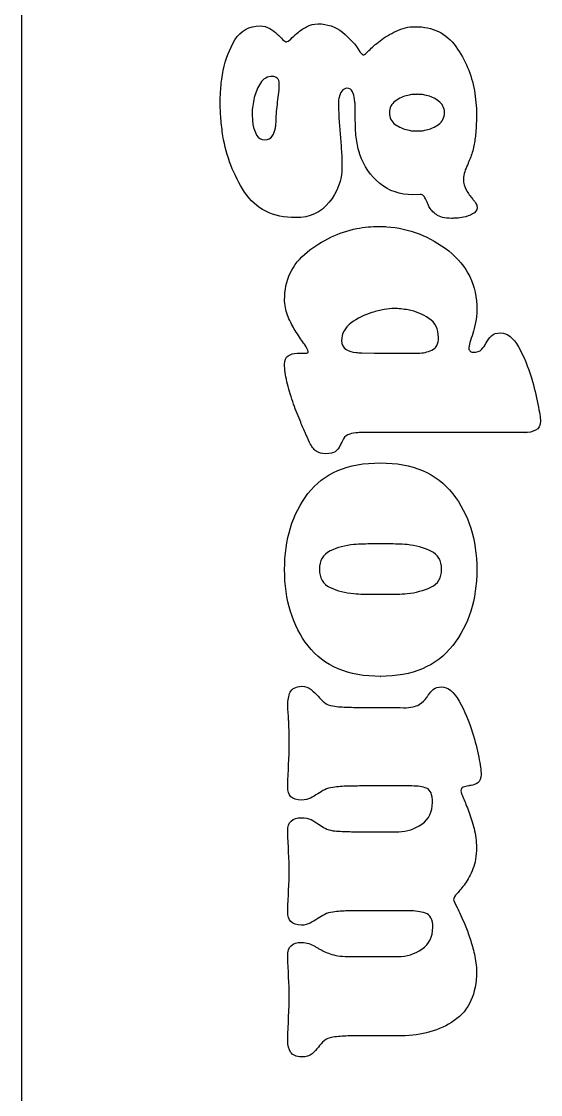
# Model space of a CAD drawing. Extents: x 0 to 771, y 958 to 1701.
# Drawn here: x 674.8 to 708.8, y 1578.4 to 1648.8 of the extents above; entities that cross this region are included whole.
import ezdxf

# ---------------------------------------------------------------- set-up
doc = ezdxf.new("R2010")
doc.units = 0
doc.layers.add('H0114_Printing', color=7, linetype='CONTINUOUS')

msp = doc.modelspace()

# ---------------------------------------------------------------- linework, layer by layer
at = {"layer": 'H0114_Printing', "color": 1}
msp.add_lwpolyline([(674.770683, 1672.188058), (674.770683, 1539.047062)], dxfattribs=at)
at = {"layer": 'H0114_Printing', "color": 4}
for points in [[(691.556783, 1645.062059)], [(694.965783, 1636.928059)]]:
    msp.add_lwpolyline(points, close=True, dxfattribs=at)
for points in [[(700.730782, 1644.011059), (700.753782, 1644.011059)], [(696.663783, 1642.659059), (696.663783, 1643.179059), (696.663783, 1643.410059)], [(700.938782, 1637.448059), (700.453782, 1637.425059)], [(698.235083, 1635.344959), (698.478083, 1635.344959)], [(692.042083, 1630.387959), (692.042083, 1630.514959)], [(705.260082, 1627.695959), (705.283082, 1627.718959)], [(692.874083, 1627.025959), (693.405083, 1627.025959), (693.428083, 1627.025959)], [(697.103083, 1627.048959), (697.934083, 1627.025959), (700.361082, 1627.025959)], [(700.361082, 1627.025959), (700.569082, 1627.025959), (700.800082, 1627.025959)], [(707.825082, 1621.826959), (698.120083, 1621.826959), (697.033083, 1621.826959)], [(707.802082, 1621.826959), (707.825082, 1621.826959)], [(698.882483, 1614.52456), (697.796483, 1614.52456)], [(697.773483, 1611.22056), (698.350483, 1611.22056), (698.905483, 1611.22056)], [(698.327483, 1605.83556), (698.350483, 1605.83556)], [(697.195583, 1603.80266), (697.218583, 1603.80266)], [(697.218583, 1603.80266), (699.621583, 1603.80266), (699.852583, 1603.77966)], [(692.342583, 1601.35266), (692.342583, 1601.99966)], [(700.384582, 1598.64966), (700.107582, 1598.64966), (697.218583, 1598.64966)], [(704.289582, 1598.67266), (704.196582, 1598.67266)], [(697.195583, 1595.64566), (699.483583, 1595.64566), (699.529583, 1595.64566)], [(700.222582, 1590.46866), (700.130582, 1590.46866), (700.037582, 1590.46866), (699.875583, 1590.46866), (699.713583, 1590.46866), (697.218583, 1590.46866)], [(696.386583, 1587.46466), (699.483583, 1587.46466)], [(699.713583, 1582.26566), (697.218583, 1582.26566)]]:
    msp.add_lwpolyline(points, dxfattribs=at)
for points in [[(688.783783, 1647.581059), (689.153783, 1648.190059), (689.708783, 1648.494059), (690.447783, 1648.494059)], [(690.447783, 1648.494059), (690.678783, 1648.494059), (690.886783, 1648.440059), (691.071783, 1648.332059)], [(691.071783, 1648.332059), (691.256783, 1648.224059), (691.418783, 1648.101059), (691.556783, 1647.962059)], [(692.873783, 1648.032059), (693.058783, 1648.186059), (693.262783, 1648.325059), (693.486783, 1648.448059)], [(693.486783, 1648.448059), (693.709783, 1648.571059), (693.959783, 1648.633059), (694.237783, 1648.633059)], [(694.237783, 1648.633059), (694.838783, 1648.633059), (695.372783, 1648.448059), (695.842783, 1648.078059)], [(699.367783, 1648.159059), (699.767783, 1648.352059), (700.183782, 1648.448059), (700.615782, 1648.448059)], [(700.615782, 1648.448059), (701.770782, 1648.448059), (702.660782, 1648.013059), (703.284782, 1647.142059)], [(688.020783, 1645.582059), (688.159783, 1646.307059), (688.413783, 1646.972059), (688.783783, 1647.581059)], [(691.556783, 1647.962059), (691.695783, 1647.839059), (691.814783, 1647.724059), (691.914783, 1647.615059)], [(691.914783, 1647.615059), (692.014783, 1647.508059), (692.096783, 1647.454059), (692.157783, 1647.454059)], [(692.157783, 1647.454059), (692.234783, 1647.454059), (692.330783, 1647.516059), (692.445783, 1647.639059)], [(692.445783, 1647.639059), (692.561783, 1647.762059), (692.703783, 1647.893059), (692.873783, 1648.032059)], [(695.842783, 1648.078059), (696.312783, 1647.708059), (696.694783, 1647.284059), (696.987783, 1646.807059)], [(697.576783, 1646.888059), (697.769783, 1647.081059), (698.011783, 1647.292059), (698.304783, 1647.523059)], [(698.304783, 1647.523059), (698.612783, 1647.754059), (698.966783, 1647.966059), (699.367783, 1648.159059)], [(696.987783, 1646.807059), (696.987783, 1646.792059), (696.990783, 1646.780059), (696.998783, 1646.772059)], [(697.241783, 1646.599059), (697.271783, 1646.599059), (697.383783, 1646.695059), (697.576783, 1646.888059)], [(703.284782, 1647.142059), (703.907782, 1646.272059), (704.312782, 1645.313059), (704.497782, 1644.265059)], [(696.998783, 1646.772059), (697.006783, 1646.765059), (697.017783, 1646.761059), (697.033783, 1646.761059)], [(697.033783, 1646.761059), (697.063783, 1646.714059), (697.098783, 1646.676059), (697.137783, 1646.645059)], [(697.137783, 1646.645059), (697.175783, 1646.615059), (697.209783, 1646.599059), (697.241783, 1646.599059)], [(687.859783, 1644.461059), (687.890783, 1644.823059), (687.943783, 1645.197059), (688.020783, 1645.582059)], [(690.458783, 1644.750059), (690.266783, 1644.458059), (690.131783, 1644.142059), (690.054783, 1643.803059)], [(691.256783, 1645.189059), (690.917783, 1645.189059), (690.651783, 1645.043059), (690.458783, 1644.750059)], [(691.556783, 1645.062059), (691.464783, 1645.147059), (691.363783, 1645.189059), (691.256783, 1645.189059)], [(691.695783, 1644.750059), (691.695783, 1644.874059), (691.648783, 1644.977059), (691.556783, 1645.062059)], [(691.660783, 1644.126059), (691.683783, 1644.327059), (691.695783, 1644.535059), (691.695783, 1644.750059)], [(687.812783, 1643.502059), (687.812783, 1643.780059), (687.828783, 1644.100059), (687.859783, 1644.461059)], [(691.579783, 1643.502059), (691.610783, 1643.718059), (691.637783, 1643.926059), (691.660783, 1644.126059)], [(695.793783, 1644.219059), (695.710783, 1644.096059), (695.654783, 1643.957059), (695.623783, 1643.803059)], [(696.137783, 1644.404059), (695.991783, 1644.404059), (695.876783, 1644.342059), (695.793783, 1644.219059)], [(696.499783, 1644.184059), (696.433783, 1644.331059), (696.312783, 1644.404059), (696.137783, 1644.404059)], [(696.619783, 1643.687059), (696.605783, 1643.872059), (696.564783, 1644.038059), (696.499783, 1644.184059)], [(700.441782, 1643.999059), (700.341782, 1643.992059), (700.237782, 1643.973059), (700.130782, 1643.942059)], [(700.753782, 1644.011059), (700.645782, 1644.011059), (700.541782, 1644.007059), (700.441782, 1643.999059)], [(701.019782, 1643.999059), (700.919782, 1644.007059), (700.822782, 1644.011059), (700.730782, 1644.011059)], [(701.331782, 1643.942059), (701.223782, 1643.973059), (701.119782, 1643.992059), (701.019782, 1643.999059)], [(704.497782, 1644.265059), (704.543782, 1644.003059), (704.578782, 1643.741059), (704.601782, 1643.479059)], [(687.859783, 1642.416059), (687.828783, 1642.786059), (687.812783, 1643.148059), (687.812783, 1643.502059)], [(690.054783, 1643.803059), (690.008783, 1643.618059), (689.973783, 1643.437059), (689.950783, 1643.259059)], [(691.521783, 1642.890059), (691.545783, 1643.098059), (691.564783, 1643.302059), (691.579783, 1643.502059)], [(695.589783, 1643.641059), (695.581783, 1643.579059), (695.577783, 1643.525059), (695.577783, 1643.479059)], [(695.577783, 1643.479059), (695.577783, 1643.125059), (695.589783, 1642.771059), (695.612783, 1642.416059)], [(695.623783, 1643.803059), (695.608783, 1643.756059), (695.596783, 1643.703059), (695.589783, 1643.641059)], [(696.641783, 1643.548059), (696.641783, 1643.595059), (696.634783, 1643.641059), (696.619783, 1643.687059)], [(696.663783, 1643.410059), (696.648783, 1643.456059), (696.641783, 1643.502059), (696.641783, 1643.548059)], [(699.309783, 1643.571059), (699.055783, 1643.387059), (698.928783, 1643.133059), (698.928783, 1642.809059)], [(700.130782, 1643.942059), (699.836783, 1643.880059), (699.563783, 1643.756059), (699.309783, 1643.571059)], [(702.152782, 1643.571059), (701.897782, 1643.756059), (701.623782, 1643.880059), (701.331782, 1643.942059)], [(702.532782, 1642.809059), (702.532782, 1643.133059), (702.405782, 1643.387059), (702.152782, 1643.571059)], [(704.601782, 1643.479059), (704.624782, 1643.217059), (704.636782, 1642.963059), (704.636782, 1642.717059)], [(689.950783, 1643.259059), (689.927783, 1643.083059), (689.915783, 1642.924059), (689.915783, 1642.786059)], [(689.915783, 1642.786059), (689.915783, 1642.694059), (689.919783, 1642.578059), (689.927783, 1642.439059)], [(691.486783, 1642.278059), (691.486783, 1642.478059), (691.498783, 1642.682059), (691.521783, 1642.890059)], [(696.686783, 1642.139059), (696.671783, 1642.309059), (696.663783, 1642.482059), (696.663783, 1642.659059)], [(698.928783, 1642.809059), (698.928783, 1642.470059), (699.055783, 1642.212059), (699.309783, 1642.035059)], [(702.152782, 1642.035059), (702.405782, 1642.212059), (702.532782, 1642.470059), (702.532782, 1642.809059)], [(704.636782, 1642.717059), (704.636782, 1642.516059), (704.632782, 1642.312059), (704.624782, 1642.104059)], [(687.998783, 1641.284059), (687.936783, 1641.669059), (687.890783, 1642.047059), (687.859783, 1642.416059)], [(689.927783, 1642.439059), (689.935783, 1642.300059), (689.946783, 1642.162059), (689.961783, 1642.023059)], [(689.961783, 1642.023059), (690.008783, 1641.777059), (690.088783, 1641.549059), (690.204783, 1641.342059)], [(691.441783, 1641.815059), (691.456783, 1641.892059), (691.468783, 1641.974059), (691.475783, 1642.058059)], [(691.475783, 1642.058059), (691.483783, 1642.143059), (691.486783, 1642.216059), (691.486783, 1642.278059)], [(695.612783, 1642.416059), (695.635783, 1642.062059), (695.661783, 1641.708059), (695.692783, 1641.353059)], [(696.755783, 1641.076059), (696.709783, 1641.430059), (696.686783, 1641.785059), (696.686783, 1642.139059)], [(699.309783, 1642.035059), (699.563783, 1641.858059), (699.836783, 1641.738059), (700.130782, 1641.677059)], [(701.331782, 1641.677059), (701.623782, 1641.738059), (701.897782, 1641.858059), (702.152782, 1642.035059)], [(704.624782, 1642.104059), (704.616782, 1641.896059), (704.605782, 1641.692059), (704.589782, 1641.492059)], [(689.419783, 1637.598059), (688.687783, 1638.715059), (688.213783, 1639.944059), (687.998783, 1641.284059)], [(690.204783, 1641.342059), (690.320783, 1641.134059), (690.501783, 1641.030059), (690.747783, 1641.030059)], [(690.747783, 1641.030059), (690.963783, 1641.030059), (691.125783, 1641.110059), (691.232783, 1641.272059)], [(691.232783, 1641.272059), (691.340783, 1641.434059), (691.410783, 1641.615059), (691.441783, 1641.815059)], [(695.692783, 1641.353059), (695.723783, 1640.999059), (695.750783, 1640.645059), (695.774783, 1640.290059)], [(700.130782, 1641.677059), (700.237782, 1641.646059), (700.341782, 1641.627059), (700.441782, 1641.619059)], [(700.441782, 1641.619059), (700.541782, 1641.611059), (700.638782, 1641.608059), (700.730782, 1641.608059)], [(700.730782, 1641.608059), (700.822782, 1641.608059), (700.919782, 1641.611059), (701.019782, 1641.619059)], [(701.019782, 1641.619059), (701.119782, 1641.627059), (701.223782, 1641.646059), (701.331782, 1641.677059)], [(704.589782, 1641.492059), (704.558782, 1641.199059), (704.516782, 1640.910059), (704.462782, 1640.625059)], [(696.987783, 1640.059059), (696.879783, 1640.383059), (696.801783, 1640.722059), (696.755783, 1641.076059)], [(704.462782, 1640.625059), (704.408782, 1640.340059), (704.327782, 1640.067059), (704.219782, 1639.805059)], [(695.774783, 1640.290059), (695.797783, 1639.936059), (695.808783, 1639.582059), (695.808783, 1639.227059)], [(698.292783, 1638.164059), (697.683783, 1638.657059), (697.248783, 1639.289059), (696.987783, 1640.059059)], [(704.219782, 1639.805059), (704.188782, 1639.744059), (704.162782, 1639.678059), (704.139782, 1639.609059)], [(695.808783, 1639.227059), (695.792783, 1638.365059), (695.511783, 1637.598059), (694.965783, 1636.928059)], [(704.058782, 1639.412059), (703.981782, 1639.258059), (703.915782, 1639.100059), (703.862782, 1638.938059)], [(704.139782, 1639.609059), (704.115782, 1639.539059), (704.088782, 1639.474059), (704.058782, 1639.412059)], [(703.862782, 1638.938059), (703.807782, 1638.777059), (703.780782, 1638.611059), (703.780782, 1638.441059)], [(703.780782, 1638.441059), (703.780782, 1638.195059), (703.842782, 1637.960059), (703.965782, 1637.737059)], [(700.453782, 1637.425059), (699.621783, 1637.425059), (698.901783, 1637.671059), (698.292783, 1638.164059)], [(703.965782, 1637.737059), (704.088782, 1637.513059), (704.227782, 1637.317059), (704.381782, 1637.147059)], [(692.781783, 1635.923059), (691.271783, 1635.923059), (690.150783, 1636.481059), (689.419783, 1637.598059)], [(701.169782, 1637.344059), (701.107782, 1637.413059), (701.031782, 1637.448059), (700.938782, 1637.448059)], [(701.331782, 1637.078059), (701.285782, 1637.186059), (701.231782, 1637.275059), (701.169782, 1637.344059)], [(701.423782, 1636.881059), (701.392782, 1636.951059), (701.362782, 1637.017059), (701.331782, 1637.078059)], [(704.381782, 1637.147059), (704.396782, 1637.132059), (704.412782, 1637.113059), (704.427782, 1637.090059)], [(704.427782, 1637.090059), (704.443782, 1637.067059), (704.466782, 1637.040059), (704.497782, 1637.009059)], [(704.497782, 1637.009059), (704.543782, 1636.947059), (704.585782, 1636.878059), (704.624782, 1636.801059)], [(694.965783, 1636.928059), (694.417783, 1636.257059), (693.689783, 1635.923059), (692.781783, 1635.923059)], [(701.516782, 1636.662059), (701.485782, 1636.739059), (701.454782, 1636.812059), (701.423782, 1636.881059)], [(702.001782, 1636.119059), (701.785782, 1636.281059), (701.623782, 1636.462059), (701.516782, 1636.662059)], [(704.682782, 1636.569059), (704.666782, 1636.400059), (704.566782, 1636.266059), (704.381782, 1636.166059)], [(704.624782, 1636.801059), (704.662782, 1636.724059), (704.682782, 1636.647059), (704.682782, 1636.569059)], [(702.995782, 1635.877059), (702.548782, 1635.877059), (702.216782, 1635.957059), (702.001782, 1636.119059)], [(703.330782, 1635.888059), (703.183782, 1635.881059), (703.072782, 1635.877059), (702.995782, 1635.877059)], [(703.780782, 1635.945059), (703.626782, 1635.915059), (703.476782, 1635.896059), (703.330782, 1635.888059)], [(704.381782, 1636.166059), (704.196782, 1636.065059), (703.996782, 1635.992059), (703.780782, 1635.945059)], [(693.521083, 1633.657959), (694.507083, 1634.443959), (695.593083, 1634.959959), (696.779083, 1635.206959)], [(696.779083, 1635.206959), (697.026083, 1635.252959), (697.272083, 1635.286959), (697.519083, 1635.309959)], [(697.519083, 1635.309959), (697.765083, 1635.332959), (698.004083, 1635.344959), (698.235083, 1635.344959)], [(698.478083, 1635.344959), (698.562083, 1635.344959), (698.651083, 1635.336959), (698.744083, 1635.321959)], [(698.744083, 1635.321959), (700.222082, 1635.229959), (701.578082, 1634.701959), (702.811082, 1633.738959)], [(692.042083, 1630.514959), (692.042083, 1631.824959), (692.535083, 1632.872959), (693.521083, 1633.657959)], [(702.811082, 1633.738959), (704.043082, 1632.776959), (704.659082, 1631.493959), (704.659082, 1629.890959)], [(692.065083, 1630.283959), (692.050083, 1630.314959), (692.042083, 1630.349959), (692.042083, 1630.387959)], [(692.331083, 1629.290959), (692.184083, 1629.613959), (692.096083, 1629.945959), (692.065083, 1630.283959)], [(699.229083, 1629.960959), (699.044083, 1629.960959), (698.824083, 1629.937959), (698.570083, 1629.890959)], [(699.679083, 1629.937959), (699.518083, 1629.952959), (699.367083, 1629.960959), (699.229083, 1629.960959)], [(700.153082, 1629.867959), (699.999083, 1629.898959), (699.841083, 1629.921959), (699.679083, 1629.937959)], [(692.804083, 1628.412959), (692.635083, 1628.673959), (692.477083, 1628.966959), (692.331083, 1629.290959)], [(697.773083, 1629.705959), (697.279083, 1629.552959), (696.825083, 1629.321959), (696.410083, 1629.013959)], [(698.570083, 1629.890959), (698.316083, 1629.844959), (698.050083, 1629.783959), (697.773083, 1629.705959)], [(701.516082, 1629.313959), (701.101082, 1629.590959), (700.646082, 1629.775959), (700.153082, 1629.867959)], [(702.140082, 1628.065959), (702.140082, 1628.619959), (701.932082, 1629.036959), (701.516082, 1629.313959)], [(704.659082, 1629.890959), (704.659082, 1629.582959), (704.632082, 1629.297959), (704.578082, 1629.036959)], [(696.410083, 1629.013959), (695.994083, 1628.704959), (695.786083, 1628.319959), (695.786083, 1627.857959)], [(704.578082, 1629.036959), (704.524082, 1628.774959), (704.467082, 1628.535959), (704.405082, 1628.319959)], [(693.348083, 1627.614959), (693.186083, 1627.838959), (693.005083, 1628.104959), (692.804083, 1628.412959)], [(695.786083, 1627.857959), (695.786083, 1627.580959), (695.881083, 1627.387959), (696.074083, 1627.279959)], [(701.713082, 1627.233959), (701.998082, 1627.357959), (702.140082, 1627.634959), (702.140082, 1628.065959)], [(704.405082, 1628.319959), (704.328082, 1628.104959), (704.262082, 1627.911959), (704.209082, 1627.741959)], [(705.283082, 1627.718959), (705.375082, 1627.888959), (705.487082, 1628.038959), (705.619082, 1628.169959)], [(705.619082, 1628.169959), (705.749082, 1628.300959), (705.953082, 1628.365959), (706.231082, 1628.365959)], [(706.231082, 1628.365959), (706.662082, 1628.365959), (707.051082, 1628.057959), (707.397082, 1627.441959)], [(693.590083, 1627.141959), (693.590083, 1627.233959), (693.509083, 1627.391959), (693.348083, 1627.614959)], [(693.544083, 1627.048959), (693.575083, 1627.064959), (693.590083, 1627.094959), (693.590083, 1627.141959)], [(696.074083, 1627.279959), (696.267083, 1627.172959), (696.486083, 1627.102959), (696.733083, 1627.071959)], [(700.800082, 1627.025959), (701.124082, 1627.041959), (701.428082, 1627.110959), (701.713082, 1627.233959)], [(704.209082, 1627.741959), (704.155082, 1627.572959), (704.128082, 1627.433959), (704.128082, 1627.326959)], [(704.128082, 1627.326959), (704.143082, 1627.248959), (704.182082, 1627.191959), (704.243082, 1627.152959)], [(704.243082, 1627.152959), (704.305082, 1627.114959), (704.367082, 1627.094959), (704.428082, 1627.094959)], [(704.428082, 1627.094959), (704.675082, 1627.094959), (704.856082, 1627.156959), (704.971082, 1627.279959)], [(704.971082, 1627.279959), (705.087082, 1627.402959), (705.183082, 1627.541959), (705.260082, 1627.695959)], [(707.397082, 1627.441959), (707.744082, 1626.825959), (708.025082, 1626.147959), (708.241082, 1625.407959)], [(692.042083, 1626.308959), (692.042083, 1626.571959), (692.119083, 1626.756959), (692.273083, 1626.863959)], [(692.273083, 1626.863959), (692.427083, 1626.971959), (692.627083, 1627.025959), (692.874083, 1627.025959)], [(693.428083, 1627.025959), (693.475083, 1627.025959), (693.513083, 1627.033959), (693.544083, 1627.048959)], [(696.733083, 1627.071959), (696.794083, 1627.071959), (696.856083, 1627.068959), (696.918083, 1627.059959)], [(696.918083, 1627.059959), (696.979083, 1627.052959), (697.041083, 1627.048959), (697.103083, 1627.048959)], [(692.192083, 1625.165959), (692.092083, 1625.589959), (692.042083, 1625.970959), (692.042083, 1626.308959)], [(692.574083, 1623.859959), (692.419083, 1624.306959), (692.293083, 1624.741959), (692.192083, 1625.165959)], [(708.241082, 1625.407959), (708.426082, 1624.807959), (708.568082, 1624.237959), (708.668082, 1623.697959)], [(692.804083, 1623.223959), (692.727083, 1623.432959), (692.650083, 1623.643959), (692.574083, 1623.859959)], [(708.668082, 1623.697959), (708.769082, 1623.158959), (708.827082, 1622.789959), (708.842082, 1622.588959)], [(693.059083, 1622.611959), (692.966083, 1622.812959), (692.882083, 1623.015959), (692.804083, 1623.223959)], [(693.382083, 1621.837959), (693.274083, 1622.076959), (693.166083, 1622.334959), (693.059083, 1622.611959)], [(708.842082, 1622.588959), (708.842082, 1622.280959), (708.734082, 1622.076959), (708.518082, 1621.976959)], [(693.683083, 1621.178959), (693.590083, 1621.379959), (693.490083, 1621.598959), (693.382083, 1621.837959)], [(696.190083, 1621.675959), (696.028083, 1621.606959), (695.909083, 1621.479959), (695.832083, 1621.294959)], [(696.710083, 1621.802959), (696.525083, 1621.787959), (696.352083, 1621.745959), (696.190083, 1621.675959)], [(696.860083, 1621.814959), (696.806083, 1621.806959), (696.756083, 1621.802959), (696.710083, 1621.802959)], [(697.033083, 1621.826959), (696.971083, 1621.826959), (696.914083, 1621.822959), (696.860083, 1621.814959)], [(708.518082, 1621.976959), (708.302082, 1621.876959), (708.064082, 1621.826959), (707.802082, 1621.826959)], [(694.110083, 1620.613959), (693.949083, 1620.728959), (693.806083, 1620.917959), (693.683083, 1621.178959)], [(695.693083, 1620.993959), (695.601083, 1620.794959), (695.493083, 1620.651959), (695.370083, 1620.566959)], [(695.762083, 1621.132959), (695.747083, 1621.086959), (695.724083, 1621.040959), (695.693083, 1620.993959)], [(695.832083, 1621.294959), (695.801083, 1621.233959), (695.778083, 1621.178959), (695.762083, 1621.132959)], [(694.746083, 1620.439959), (694.483083, 1620.439959), (694.272083, 1620.497959), (694.110083, 1620.613959)], [(695.370083, 1620.566959), (695.246083, 1620.482959), (695.038083, 1620.439959), (694.746083, 1620.439959)], [(693.578483, 1617.82956), (694.603483, 1619.16956), (696.186483, 1619.83956), (698.327483, 1619.83956)], [(698.327483, 1619.83956), (700.437482, 1619.83956), (702.020482, 1619.16556), (703.076482, 1617.81756)], [(692.042483, 1612.83756), (692.042483, 1614.82456), (692.553483, 1616.48856), (693.578483, 1617.82956)], [(703.076482, 1617.81756), (704.131482, 1616.47056), (704.659482, 1614.80956), (704.659482, 1612.83756)], [(696.594483, 1614.47856), (696.024483, 1614.43256), (695.504483, 1614.29356), (695.034483, 1614.06256)], [(697.195483, 1614.51256), (696.994483, 1614.50556), (696.794483, 1614.49356), (696.594483, 1614.47856)], [(697.796483, 1614.52456), (697.595483, 1614.52456), (697.395483, 1614.52056), (697.195483, 1614.51256)], [(699.460483, 1614.51256), (699.259483, 1614.52056), (699.066483, 1614.52456), (698.882483, 1614.52456)], [(700.084482, 1614.47856), (699.867483, 1614.49356), (699.659483, 1614.50556), (699.460483, 1614.51256)], [(701.643482, 1614.05056), (701.173482, 1614.27456), (700.653482, 1614.41756), (700.084482, 1614.47856)], [(695.034483, 1614.06256), (694.564483, 1613.83156), (694.329483, 1613.43056), (694.329483, 1612.86156)], [(702.348482, 1612.86156), (702.348482, 1613.43056), (702.113482, 1613.82856), (701.643482, 1614.05056)], [(693.590483, 1607.83456), (692.557483, 1609.16756), (692.042483, 1610.83556), (692.042483, 1612.83756)], [(694.329483, 1612.86156), (694.329483, 1612.29156), (694.564483, 1611.89456), (695.034483, 1611.67056)], [(701.643482, 1611.68256), (702.113482, 1611.89756), (702.348482, 1612.29156), (702.348482, 1612.86156)], [(704.659482, 1612.83756), (704.659482, 1610.86656), (704.131482, 1609.20656), (703.076482, 1607.85756)], [(695.034483, 1611.67056), (695.504483, 1611.44756), (696.024483, 1611.31256), (696.594483, 1611.26656)], [(700.084482, 1611.26656), (700.653482, 1611.32856), (701.173482, 1611.46656), (701.643482, 1611.68256)], [(696.594483, 1611.26656), (696.794483, 1611.25156), (696.994483, 1611.23956), (697.195483, 1611.23156)], [(697.195483, 1611.23156), (697.395483, 1611.22456), (697.588483, 1611.22056), (697.773483, 1611.22056)], [(698.905483, 1611.22056), (699.074483, 1611.22056), (699.259483, 1611.22456), (699.460483, 1611.23156)], [(699.460483, 1611.23156), (699.659483, 1611.23956), (699.867483, 1611.25156), (700.084482, 1611.26656)], [(698.350483, 1605.83556), (696.209483, 1605.83556), (694.622483, 1606.50256), (693.590483, 1607.83456)], [(703.076482, 1607.85756), (702.020482, 1606.51056), (700.437482, 1605.83556), (698.327483, 1605.83556)], [(692.249583, 1603.94166), (692.249583, 1604.28066), (692.303583, 1604.56566), (692.411583, 1604.79666)], [(692.411583, 1604.79666), (692.519583, 1605.02766), (692.766583, 1605.15866), (693.151583, 1605.18866)], [(693.151583, 1605.18866), (693.413583, 1605.18866), (693.624583, 1605.11966), (693.786583, 1604.98166)], [(693.786583, 1604.98166), (693.948583, 1604.84266), (694.098583, 1604.69666), (694.237583, 1604.54266)], [(701.435582, 1604.56566), (701.458582, 1604.59666), (701.478582, 1604.61966), (701.493582, 1604.63466)], [(701.493582, 1604.63466), (701.585582, 1604.77266), (701.693582, 1604.89266), (701.817582, 1604.99266)], [(701.817582, 1604.99266), (701.940582, 1605.09266), (702.117582, 1605.14266), (702.348582, 1605.14266)], [(702.348582, 1605.14266), (702.764582, 1605.14266), (703.149582, 1604.83066), (703.504582, 1604.20766)], [(692.261583, 1603.61766), (692.253583, 1603.72566), (692.249583, 1603.83366), (692.249583, 1603.94166)], [(694.237583, 1604.54266), (694.375583, 1604.38866), (694.518583, 1604.24966), (694.664583, 1604.12566)], [(694.664583, 1604.12566), (694.811583, 1604.00266), (694.991583, 1603.92666), (695.207583, 1603.89566)], [(695.207583, 1603.89566), (695.531583, 1603.84866), (695.858583, 1603.82166), (696.189583, 1603.81366)], [(699.852583, 1603.77966), (700.314582, 1603.77966), (700.653582, 1603.84866), (700.869582, 1603.98766)], [(700.869582, 1603.98766), (701.084582, 1604.12566), (701.254582, 1604.28066), (701.377582, 1604.44966)], [(701.377582, 1604.44966), (701.392582, 1604.49566), (701.412582, 1604.53466), (701.435582, 1604.56566)], [(703.504582, 1604.20766), (703.858582, 1603.58366), (704.151582, 1602.89366), (704.381582, 1602.13866)], [(692.296583, 1603.29466), (692.280583, 1603.40166), (692.269583, 1603.50966), (692.261583, 1603.61766)], [(692.307583, 1602.97066), (692.299583, 1603.07866), (692.296583, 1603.18666), (692.296583, 1603.29466)], [(696.189583, 1603.81366), (696.521583, 1603.80666), (696.856583, 1603.80266), (697.195583, 1603.80266)], [(692.319583, 1602.64766), (692.319583, 1602.75466), (692.315583, 1602.86366), (692.307583, 1602.97066)], [(692.342583, 1601.99966), (692.342583, 1602.21666), (692.335583, 1602.43166), (692.319583, 1602.64766)], [(704.381582, 1602.13866), (704.551582, 1601.58466), (704.685582, 1601.05266), (704.786582, 1600.54366)], [(692.331583, 1600.65966), (692.338583, 1600.89066), (692.342583, 1601.12166), (692.342583, 1601.35266)], [(692.296583, 1599.96666), (692.311583, 1600.19766), (692.323583, 1600.42866), (692.331583, 1600.65966)], [(704.786582, 1600.54366), (704.886582, 1600.03566), (704.936582, 1599.65866), (704.936582, 1599.41166)], [(692.272583, 1599.29666), (692.288583, 1599.52766), (692.296583, 1599.75066), (692.296583, 1599.96666)], [(692.249583, 1598.60366), (692.249583, 1598.83366), (692.257583, 1599.06566), (692.272583, 1599.29666)], [(704.936582, 1599.41166), (704.936582, 1599.13466), (704.867582, 1598.94966), (704.728582, 1598.85666)], [(692.458583, 1597.94466), (692.319583, 1598.09066), (692.249583, 1598.31066), (692.249583, 1598.60366)], [(694.676583, 1598.40666), (694.522583, 1598.32266), (694.367583, 1598.23266), (694.214583, 1598.14166)], [(695.207583, 1598.55666), (695.007583, 1598.54166), (694.830583, 1598.49166), (694.676583, 1598.40666)], [(696.189583, 1598.63766), (695.858583, 1598.63066), (695.531583, 1598.60366), (695.207583, 1598.55666)], [(697.218583, 1598.64966), (696.863583, 1598.64966), (696.521583, 1598.64566), (696.189583, 1598.63766)], [(701.366582, 1598.49966), (701.111582, 1598.59966), (700.784582, 1598.64966), (700.384582, 1598.64966)], [(701.747582, 1597.56366), (701.747582, 1598.08666), (701.620582, 1598.39866), (701.366582, 1598.49966)], [(703.769582, 1598.56866), (703.669582, 1598.53066), (703.619582, 1598.44866), (703.619582, 1598.32566)], [(703.619582, 1598.32566), (703.619582, 1598.23266), (703.673582, 1598.06766), (703.780582, 1597.82866)], [(704.127582, 1598.64966), (703.989582, 1598.63466), (703.869582, 1598.60666), (703.769582, 1598.56866)], [(704.196582, 1598.67266), (704.165582, 1598.67266), (704.142582, 1598.66466), (704.127582, 1598.64966)], [(704.728582, 1598.85666), (704.590582, 1598.76466), (704.443582, 1598.70366), (704.289582, 1598.67266)], [(693.151583, 1597.72466), (692.827583, 1597.72466), (692.596583, 1597.79766), (692.458583, 1597.94466)], [(693.740583, 1597.85266), (693.578583, 1597.76766), (693.382583, 1597.72466), (693.151583, 1597.72466)], [(694.214583, 1598.14166), (694.059583, 1598.03366), (693.902583, 1597.93666), (693.740583, 1597.85266)], [(701.054582, 1596.15366), (701.516582, 1596.47766), (701.747582, 1596.94766), (701.747582, 1597.56366)], [(703.780582, 1597.82866), (703.888582, 1597.59066), (704.004582, 1597.30166), (704.127582, 1596.96266)], [(704.127582, 1596.96266), (704.250582, 1596.62366), (704.366582, 1596.25366), (704.474582, 1595.85366)], [(692.249583, 1595.69166), (692.249583, 1595.98466), (692.323583, 1596.20366), (692.469583, 1596.34966)], [(692.469583, 1596.34966), (692.615583, 1596.49666), (692.842583, 1596.56966), (693.151583, 1596.56966)], [(693.151583, 1596.56966), (693.397583, 1596.56966), (693.605583, 1596.52666), (693.775583, 1596.44266)], [(693.775583, 1596.44266), (693.944583, 1596.35766), (694.105583, 1596.26166), (694.260583, 1596.15366)], [(694.260583, 1596.15366), (694.275583, 1596.15366), (694.283583, 1596.15066), (694.283583, 1596.14266)], [(694.283583, 1596.14266), (694.283583, 1596.13466), (694.291583, 1596.13066), (694.306583, 1596.13066)], [(699.529583, 1595.64566), (700.083582, 1595.66066), (700.592582, 1595.83066), (701.054582, 1596.15366)], [(692.272583, 1595.04466), (692.257583, 1595.26066), (692.249583, 1595.47566), (692.249583, 1595.69166)], [(694.306583, 1596.13066), (694.429583, 1596.03766), (694.564583, 1595.95366), (694.710583, 1595.87666)], [(694.710583, 1595.87666), (694.857583, 1595.79966), (695.022583, 1595.74566), (695.207583, 1595.71466)], [(695.207583, 1595.71466), (695.531583, 1595.68366), (695.858583, 1595.66466), (696.189583, 1595.65666)], [(696.189583, 1595.65666), (696.521583, 1595.64966), (696.856583, 1595.64566), (697.195583, 1595.64566)], [(704.474582, 1595.85366), (704.582582, 1595.45266), (704.636582, 1595.03666), (704.636582, 1594.60566)], [(692.296583, 1594.37366), (692.296583, 1594.60566), (692.288583, 1594.82866), (692.272583, 1595.04466)], [(692.331583, 1593.72666), (692.323583, 1593.94266), (692.311583, 1594.15866), (692.296583, 1594.37366)], [(704.636582, 1594.60566), (704.636582, 1594.06566), (704.559582, 1593.60366), (704.404582, 1593.21866)], [(692.342583, 1593.07966), (692.342583, 1593.29566), (692.338583, 1593.51166), (692.331583, 1593.72666)], [(692.331583, 1592.39866), (692.338583, 1592.62166), (692.342583, 1592.84966), (692.342583, 1593.07966)], [(704.404582, 1593.21866), (704.250582, 1592.83366), (704.081582, 1592.50966), (703.896582, 1592.24866)], [(692.296583, 1591.73966), (692.311583, 1591.95566), (692.323583, 1592.17566), (692.331583, 1592.39866)], [(703.896582, 1592.24866), (703.696582, 1591.98666), (703.519582, 1591.77066), (703.365582, 1591.60166)], [(692.272583, 1591.08066), (692.288583, 1591.30466), (692.296583, 1591.52466), (692.296583, 1591.73966)], [(703.365582, 1591.60166), (703.211582, 1591.43166), (703.133582, 1591.29266), (703.133582, 1591.18566)], [(692.249583, 1590.39966), (692.249583, 1590.63066), (692.257583, 1590.85866), (692.272583, 1591.08066)], [(703.133582, 1591.18566), (703.133582, 1591.15466), (703.211582, 1590.98466), (703.365582, 1590.67666)], [(703.365582, 1590.67666), (703.519582, 1590.36866), (703.696582, 1589.98366), (703.896582, 1589.52166)], [(692.458583, 1589.75266), (692.319583, 1589.90666), (692.249583, 1590.12266), (692.249583, 1590.39966)], [(694.214583, 1589.96066), (694.059583, 1589.85266), (693.898583, 1589.75266), (693.729583, 1589.65966)], [(694.676583, 1590.22666), (694.522583, 1590.14166), (694.367583, 1590.05266), (694.214583, 1589.96066)], [(695.207583, 1590.37666), (695.007583, 1590.36066), (694.830583, 1590.31066), (694.676583, 1590.22666)], [(696.189583, 1590.45666), (695.858583, 1590.44966), (695.531583, 1590.42266), (695.207583, 1590.37666)], [(697.218583, 1590.46866), (696.863583, 1590.46866), (696.521583, 1590.46566), (696.189583, 1590.45666)], [(701.285582, 1590.30666), (700.961582, 1590.41566), (700.607582, 1590.46866), (700.222582, 1590.46866)], [(701.770582, 1589.38266), (701.770582, 1589.89166), (701.608582, 1590.19966), (701.285582, 1590.30666)], [(693.151583, 1589.52166), (692.827583, 1589.52166), (692.596583, 1589.59866), (692.458583, 1589.75266)], [(693.729583, 1589.65966), (693.559583, 1589.56766), (693.366583, 1589.52166), (693.151583, 1589.52166)], [(701.054582, 1587.94966), (701.531582, 1588.27366), (701.770582, 1588.75066), (701.770582, 1589.38266)], [(703.896582, 1589.52166), (704.004582, 1589.24366), (704.112582, 1588.94366), (704.219582, 1588.61966)], [(704.219582, 1588.61966), (704.327582, 1588.29666), (704.420582, 1587.96566), (704.497582, 1587.62666)], [(692.249583, 1587.51066), (692.249583, 1587.80366), (692.323583, 1588.02266), (692.469583, 1588.16966)], [(692.469583, 1588.16966), (692.615583, 1588.31566), (692.842583, 1588.38966), (693.151583, 1588.38966)], [(693.151583, 1588.38966), (693.335583, 1588.38966), (693.497583, 1588.36666), (693.636583, 1588.31966)], [(693.636583, 1588.31966), (693.775583, 1588.27366), (693.905583, 1588.21266), (694.029583, 1588.13466)], [(694.029583, 1588.13466), (694.090583, 1588.10466), (694.148583, 1588.06966), (694.202583, 1588.03066)], [(694.202583, 1588.03066), (694.256583, 1587.99266), (694.321583, 1587.95766), (694.398583, 1587.92666)], [(694.398583, 1587.92666), (694.599583, 1587.80366), (694.849583, 1587.69566), (695.150583, 1587.60366)], [(699.483583, 1587.46466), (700.052582, 1587.46466), (700.576582, 1587.62666), (701.054582, 1587.94966)], [(692.272583, 1586.86366), (692.257583, 1587.07966), (692.249583, 1587.29566), (692.249583, 1587.51066)], [(695.150583, 1587.60366), (695.450583, 1587.51066), (695.862583, 1587.46466), (696.386583, 1587.46466)], [(704.497582, 1587.62666), (704.543582, 1587.42666), (704.578582, 1587.22966), (704.601582, 1587.03666)], [(704.601582, 1587.03666), (704.624582, 1586.84466), (704.636582, 1586.65666), (704.636582, 1586.47066)], [(692.296583, 1586.19366), (692.296583, 1586.42466), (692.288583, 1586.64866), (692.272583, 1586.86366)], [(704.636582, 1586.47066), (704.636582, 1585.00766), (704.151582, 1583.94066), (703.180582, 1583.27066)], [(692.331583, 1585.54666), (692.323583, 1585.76266), (692.311583, 1585.97766), (692.296583, 1586.19366)], [(692.342583, 1584.89966), (692.342583, 1585.11566), (692.338583, 1585.33066), (692.331583, 1585.54666)], [(692.331583, 1584.16066), (692.338583, 1584.40666), (692.342583, 1584.65366), (692.342583, 1584.89966)], [(692.296583, 1583.42066), (692.311583, 1583.66766), (692.323583, 1583.91366), (692.331583, 1584.16066)], [(692.272583, 1582.68066), (692.288583, 1582.92766), (692.296583, 1583.17466), (692.296583, 1583.42066)], [(703.180582, 1583.27066), (702.209582, 1582.60066), (701.054582, 1582.26566), (699.713583, 1582.26566)], [(692.249583, 1581.94166), (692.249583, 1582.18866), (692.257583, 1582.43466), (692.272583, 1582.68066)], [(695.207583, 1582.17266), (694.961583, 1582.14166), (694.768583, 1582.06566), (694.630583, 1581.94166)], [(696.189583, 1582.25366), (695.858583, 1582.24566), (695.531583, 1582.21866), (695.207583, 1582.17266)], [(697.218583, 1582.26566), (696.863583, 1582.26566), (696.521583, 1582.26166), (696.189583, 1582.25366)], [(692.434583, 1581.19066), (692.311583, 1581.38366), (692.249583, 1581.63366), (692.249583, 1581.94166)], [(694.260583, 1581.52566), (694.136583, 1581.37166), (693.998583, 1581.22566), (693.844583, 1581.08666)], [(694.630583, 1581.94166), (694.491583, 1581.81866), (694.367583, 1581.67966), (694.260583, 1581.52566)], [(693.151583, 1580.87866), (692.796583, 1580.89466), (692.557583, 1580.99766), (692.434583, 1581.19066)], [(693.844583, 1581.08666), (693.690583, 1580.94766), (693.459583, 1580.87866), (693.151583, 1580.87866)]]:
    msp.add_open_spline(points, degree=3, dxfattribs=at)

doc.saveas('drawing.dxf')
